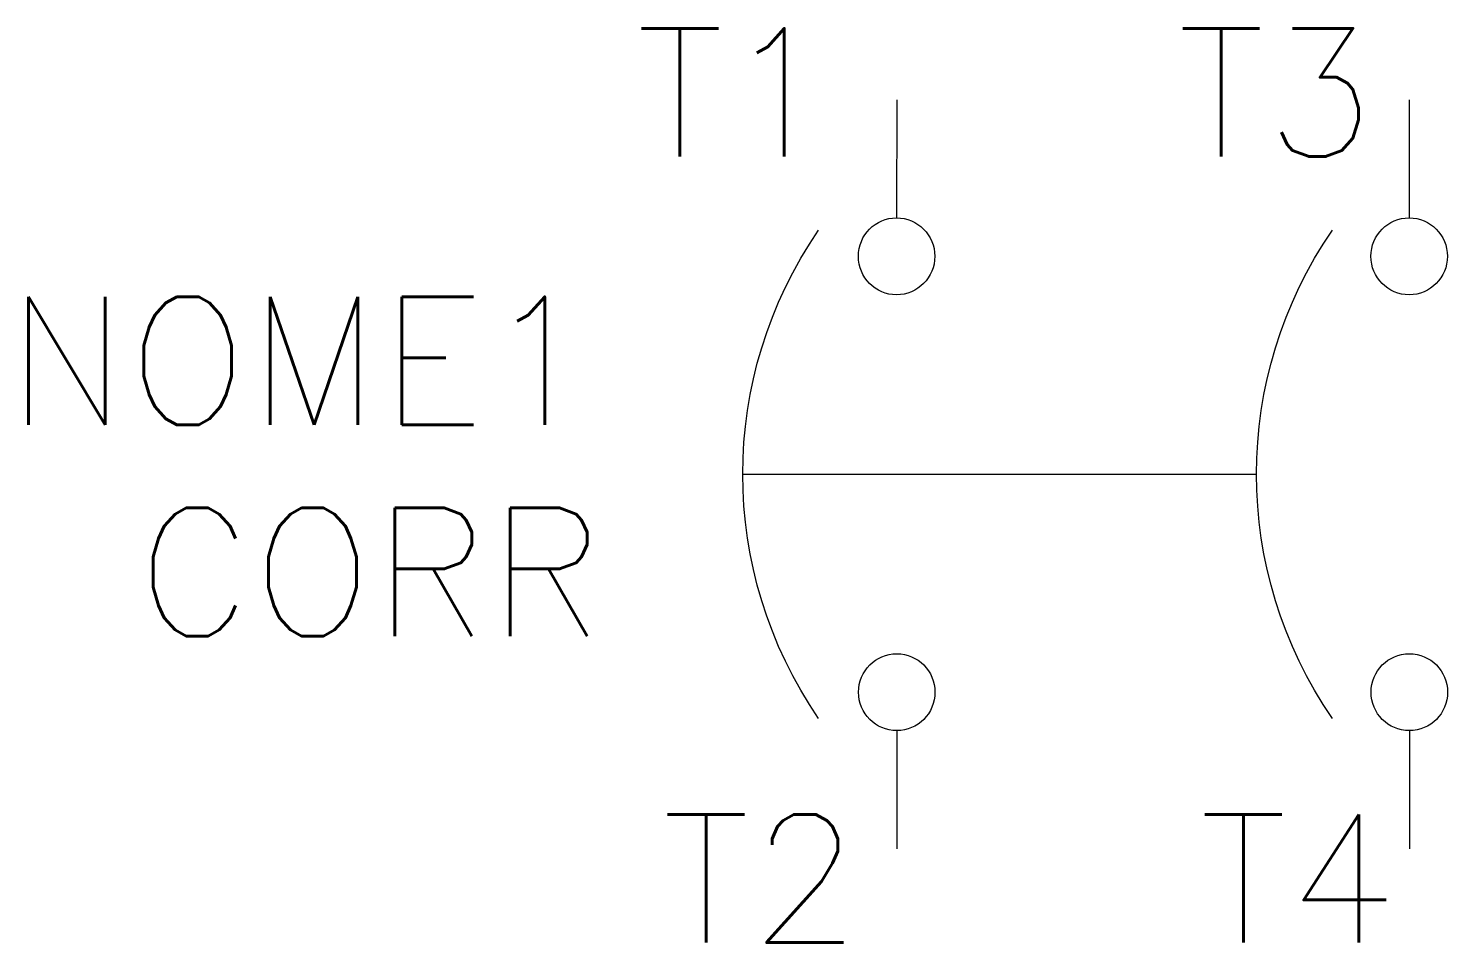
# Model space of a CAD drawing. Header units: millimetres. Extents: x -13.6 to 8.6, y -13.2 to 1.1.
import ezdxf
from ezdxf.enums import TextEntityAlignment as Align

# ---------------------------------------------------------------- set-up
doc = ezdxf.new("R2010")
doc.units = ezdxf.units.MM
doc.header["$LTSCALE"] = 10
doc.styles.add('ROMANS', font='romans.shx')

msp = doc.modelspace()

# ---------------------------------------------------------------- linework, layer by layer
at = {"ltscale": 0.35}
msp.add_line((-2.407, -5.844), (5.609, -5.844), dxfattribs=at)
for points in [[(-0.004, -1.844), (0, 0)], [(7.994, -1.844), (7.998, 0)], [(-0.004, -9.844), (-0.004, -11.688)], [(7.994, -9.844), (7.994, -11.688)]]:
    msp.add_lwpolyline(points)
for points in [[(-1.223, -9.652, -0.310918), (-1.223, -2.036)], [(6.793, -9.652, -0.310918), (6.793, -2.036)]]:
    msp.add_lwpolyline(points, format="xyb")
for centre in [(-0.007, -2.444), (7.991, -2.444), (-0.004, -9.244), (7.994, -9.244)]:
    msp.add_ellipse(centre, major_axis=(0, 0.6), ratio=0.994118)

# ---------------------------------------------------------------- texts
at = {"style": 'ROMANS'}
for tag, p in [('T1', (-0.988, 0.112)), ('T3', (7.457, 0.112)), ('NOME1', (-4.725, -4.074)), ('CORR', (-4.579, -7.369)), ('T2', (-0.579, -12.151)), ('T4', (7.804, -12.151))]:
    msp.add_attdef(tag, text='', height=2, dxfattribs=at).set_placement(p, align=Align.MIDDLE_RIGHT)

doc.saveas('drawing.dxf')
